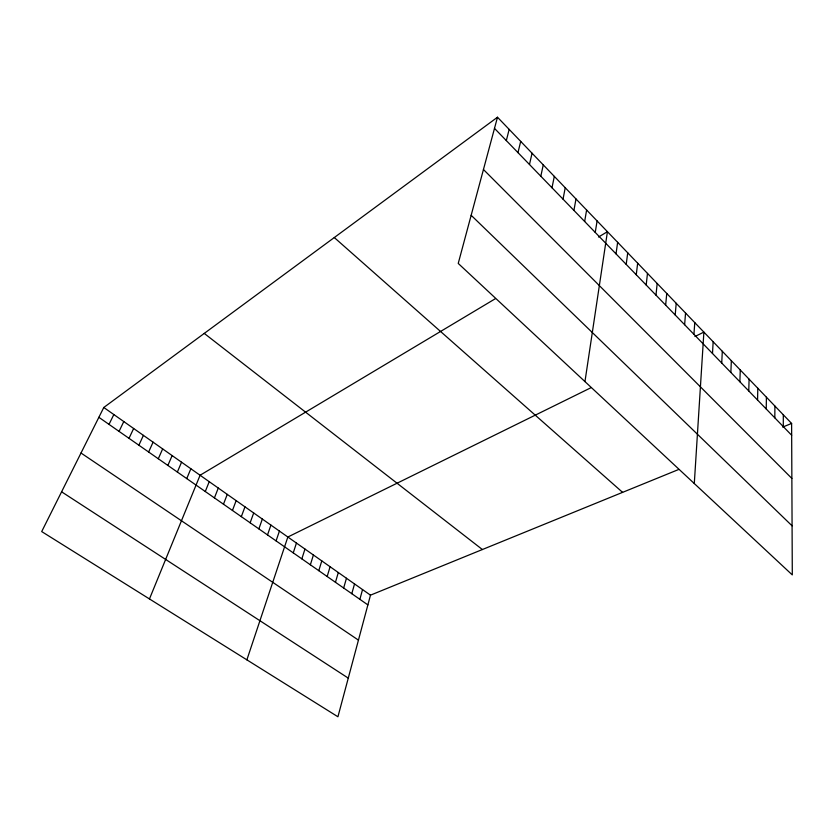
<?xml version="1.0" encoding="UTF-8"?>
<svg xmlns="http://www.w3.org/2000/svg" width="834" height="834" viewBox="0 0 834 834"><rect width="100%" height="100%" fill="white"/><g stroke="black" fill="none" stroke-linecap="round" stroke-linejoin="round"><path stroke-width="1.25" d="M783.293 426.601L783.314 414.8M774.817 417.855L774.911 406.054M766.237 409.004L766.404 397.203M757.564 400.039L757.804 388.237M748.765 390.958L749.088 379.168M739.873 381.763L740.269 369.994M730.865 372.464L731.345 360.695M721.733 363.04L722.307 351.281M712.497 353.501L713.153 341.752M694.295 483.543L703.886 332.109L694.92 336.519M693.94 334.34L694.774 322.622M684.631 324.728L685.548 313.021M675.196 314.991L676.218 303.295M665.647 305.129L666.762 293.453M655.983 295.142L657.182 283.487M646.183 285.019L647.486 273.396M636.259 274.772L637.666 263.169M626.209 264.388L627.721 252.806M616.024 253.88L617.64 242.319M584.957 381.586L607.433 231.685L598.499 237.033M595.247 232.425L597.092 220.916M584.655 221.479L586.615 210.012M573.917 210.397L575.992 198.951M563.033 199.149L565.233 187.744M551.993 187.765L554.318 176.391M540.818 176.214L543.268 164.882M529.475 164.496L532.061 153.206M517.977 152.632L520.697 141.384M506.321 140.592L509.167 129.385M497.491 117.229L458.231 263.429L792.3 574.918L791.612 423.443L497.491 117.229L103.791 407.482L41.7 531.571L337.926 716.771L370.484 595.163L678.668 469.49M359.871 599.323L362.54 589.575M351.802 593.693L354.533 583.936M343.66 588.012L346.464 578.254M335.456 582.288L338.312 572.52M327.168 576.502L330.087 566.734M318.796 570.675L321.788 560.896M310.363 564.795L313.417 555.006M301.845 558.853L304.973 549.064M293.255 552.859L296.445 543.059M246.874 659.85L287.845 537.013L590.941 387.727M276.085 540.891L279.421 531.081M267.516 534.907L270.925 525.097M258.863 528.881L262.345 519.061M250.137 522.793L253.692 512.973M241.328 516.653L244.967 506.832M232.446 510.46L236.158 500.629M223.47 504.205L227.265 494.374M214.421 497.888L218.289 488.057M205.289 491.518L209.23 481.687M149.463 598.948L200.087 475.244L495.396 298.676M186.753 478.591L190.861 468.76M177.361 472.044L181.551 462.203M167.874 465.424L172.148 455.593M158.293 458.752L162.661 448.911M148.629 452.007L153.081 442.166M138.871 445.2L143.417 435.369M129.02 438.33L133.648 428.488M119.064 431.387L123.797 421.556M109.014 424.381L113.841 414.55M782.678 427.081L791.612 423.443M61.591 491.81L348.268 678.125M81.002 453.018L358.443 640.126M98.871 417.313L367.877 604.9M103.791 407.482L370.484 595.163M204.257 333.412L482.386 549.533M334.288 237.544L622.591 492.352M471.158 215.287L792.081 525.827M483.449 169.51L791.862 478.435M494.499 128.384L791.664 435.254"/></g></svg>
